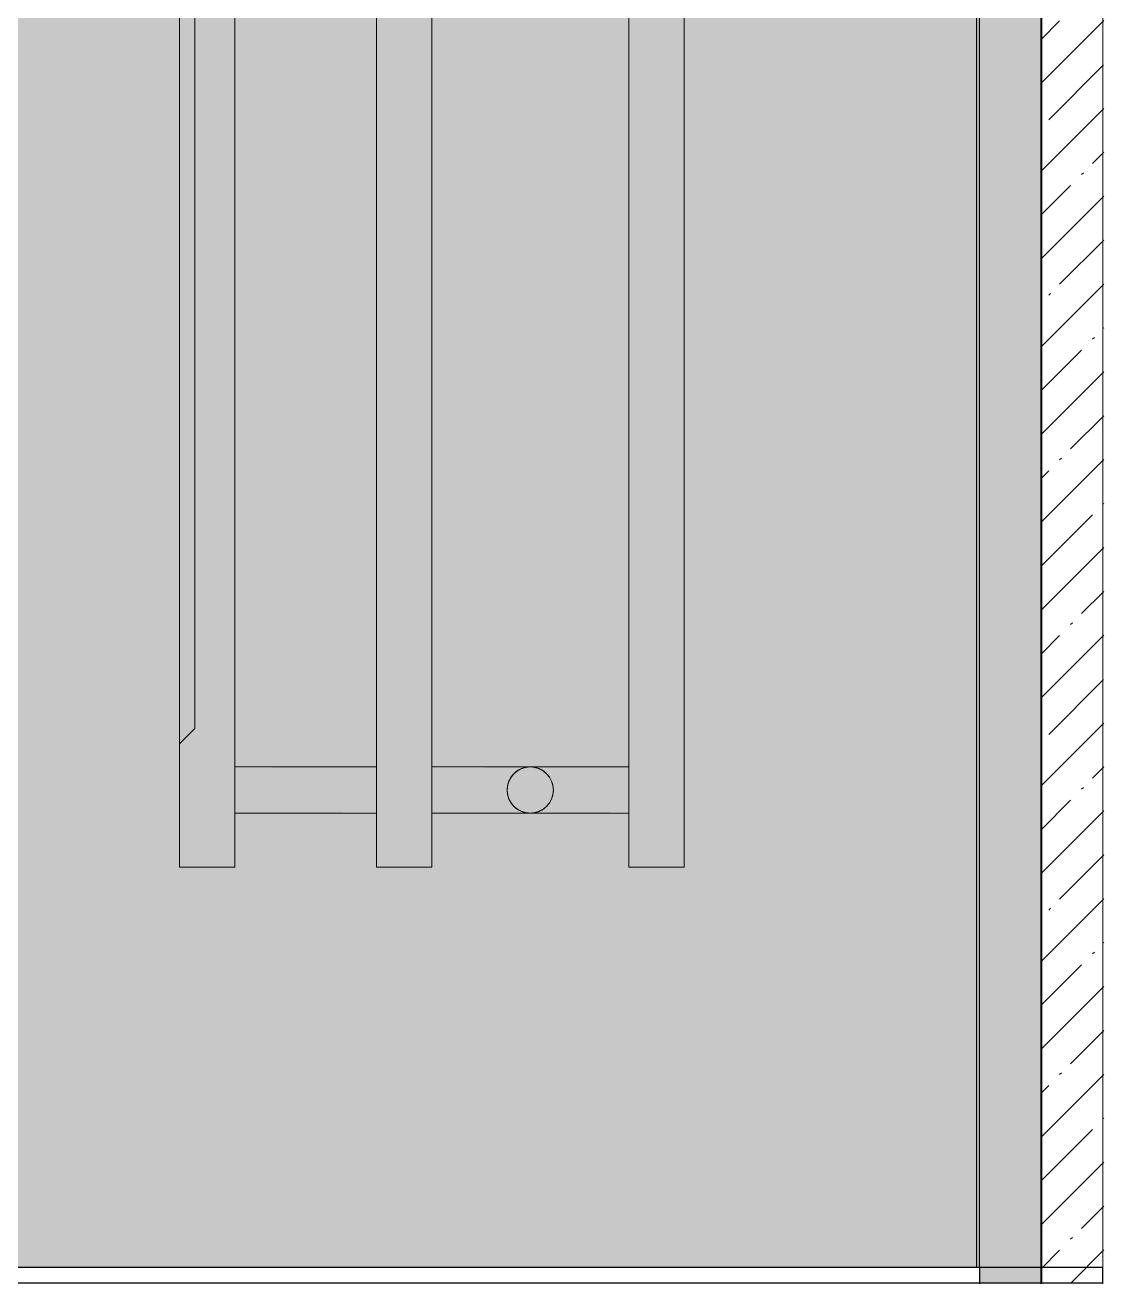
# Model space of a CAD drawing. Header units: millimetres. Extents: x 10189 to 74543, y -2532 to 10466.
# Drawn here: x 69923.7 to 70274.2, y 4194.7 to 4603.3 of the extents above; entities that cross this region are included whole.
import ezdxf

# ---------------------------------------------------------------- set-up
doc = ezdxf.new("R2010")
doc.units = ezdxf.units.MM
for name, color, linetype, lineweight in [('A-FLOR', 7, 'Continuous', 9), ('A-WALL', 7, 'Continuous', 9), ('A-WALL-PATT', 7, 'Continuous', 9), ('M-EQPM', 7, 'Continuous', 9)]:
    doc.layers.add(name, color=color, linetype=linetype, lineweight=lineweight)
for name, color, linetype, lineweight, true_color in [('A-FLOR-FNSH-1', 7, 'Continuous', 30, 0x3c3c3c), ('A-WALL-4', 7, 'Continuous', 30, 0x3c3c3c), ('A-WALL-5', 7, 'Continuous', 40, 0x3c3c3c), ('A-WALL-FNSH-3', 7, 'Continuous', 30, 0x3c3c3c), ('I-WALL-1', 7, 'Continuous', 9, 0x787878)]:
    doc.layers.add(name, color=color, linetype=linetype, lineweight=lineweight, true_color=true_color)
doc.layers.add('M-EQPM-1', color=7, linetype='Continuous', lineweight=9, true_color=0xe6e6e6, transparency=0.7)

# ---------------------------------------------------------------- blocks, each defined once
blk = doc.blocks.new('radiator_prado_classic_z_tip_30_po exemplyaru - Classic Z Тип 30-500-30677904-Развертка 2_02-2')
at = {"layer": 'M-EQPM-1'}
for points in [[(-396.56, 4330), (-382, 4330), (-382, 4830), (-400, 4830), (-400, 4790), (-395, 4785), (-395, 4375), (-400, 4370), (-400, 4330)], [(-318, 4330), (-318, 4830), (-336, 4830), (-336, 4330)], [(-236, 4330), (-236, 4830), (-254, 4830), (-254, 4330)], [(-400, 4370), (-395, 4375), (-395, 4785), (-400, 4790), (-400, 4376.79)], [(-278.77, 4353.03), (-278.66, 4353.81), (-278.76, 4353.06)], [(-280.64, 4349.77), (-279.97, 4350.62), (-280.59, 4349.84)]]:
    blk.add_hatch(color=256, dxfattribs=at).paths.add_polyline_path(points)
h = blk.add_hatch(color=256, dxfattribs=at)
h.paths.add_polyline_path([(-307.48, 4355), (-254, 4355), (-254, 4362.5), (-318, 4362.24), (-318, 4355)])
h.paths.add_polyline_path([(-336, 4355), (-336, 4362.5), (-382, 4362.24), (-382, 4355), (-337.18, 4355)])
h.paths.add_polyline_path([(-292.49, 4358.75), (-292.03, 4359.38), (-292.49, 4358.76)])
h.paths.add_polyline_path([(-293.23, 4356.97), (-292.96, 4357.65), (-293.23, 4356.98)])
h = blk.add_hatch(color=256, dxfattribs=at)
h.paths.add_polyline_path([(-278.77, 4356.97), (-278.77, 4357), (-278.77, 4356.98)])
h.paths.add_polyline_path([(-279.51, 4358.75), (-280.19, 4359.67), (-279.51, 4358.76)])
h = blk.add_hatch(color=256, dxfattribs=at)
h.paths.add_polyline_path([(-382, 4347.5), (-336, 4347.76), (-336, 4355), (-382, 4355), (-382, 4347.76)])
h.paths.add_polyline_path([(-279.5, 4347.5), (-254, 4347.76), (-254, 4355), (-318, 4355), (-318, 4347.5), (-284.06, 4347.5)])
h.paths.add_polyline_path([(-291.36, 4349.77), (-291.81, 4350.33), (-291.41, 4349.84)])
at = {"layer": 'M-EQPM'}
for p, q in [((-400, 4330), (-400, 4830)), ((-382, 4330), (-382, 4830)), ((-336, 4830), (-336, 4330)), ((-318, 4830), (-318, 4330)), ((-254, 4830), (-254, 4330)), ((-236, 4830), (-236, 4330)), ((-236, 4330), (-236, 4830)), ((-382, 4362.5), (-382, 4797.5)), ((-336, 4797.5), (-336, 4362.5)), ((-318, 4362.5), (-318, 4797.5)), ((-254, 4797.5), (-254, 4362.5)), ((-400, 4790), (-400, 4370)), ((-400, 4370), (-400, 4790)), ((-400, 4790), (-400, 4370)), ((-400, 4370), (-400, 4790)), ((-400, 4790), (-400, 4370)), ((-400, 4370), (-400, 4790)), ((-400, 4790), (-400, 4370)), ((-400, 4370), (-400, 4790)), ((-400, 4790), (-400, 4370)), ((-400, 4370), (-400, 4790)), ((-400, 4790), (-400, 4370)), ((-400, 4370), (-400, 4790)), ((-400, 4790), (-400, 4370)), ((-400, 4370), (-400, 4790)), ((-400, 4790), (-400, 4370)), ((-400, 4370), (-400, 4790)), ((-400, 4790), (-400, 4370)), ((-400, 4370), (-400, 4790)), ((-400, 4790), (-400, 4370)), ((-400, 4370), (-400, 4790)), ((-400, 4790), (-400, 4370)), ((-400, 4370), (-400, 4790)), ((-400, 4790), (-400, 4370)), ((-400, 4370), (-400, 4790)), ((-400, 4790), (-400, 4370)), ((-400, 4370), (-400, 4790)), ((-400, 4790), (-400, 4370)), ((-400, 4370), (-400, 4790)), ((-400, 4790), (-400, 4370)), ((-400, 4370), (-400, 4790)), ((-400, 4790), (-400, 4370)), ((-400, 4370), (-400, 4790)), ((-400, 4790), (-400, 4370)), ((-400, 4370), (-400, 4790)), ((-400, 4790), (-400, 4370)), ((-400, 4370), (-400, 4790)), ((-400, 4790), (-400, 4370)), ((-400, 4370), (-400, 4790)), ((-400, 4790), (-400, 4370)), ((-400, 4370), (-400, 4790)), ((-400, 4790), (-400, 4370)), ((-400, 4370), (-400, 4790)), ((-400, 4790), (-400, 4370)), ((-400, 4370), (-400, 4790)), ((-400, 4790), (-400, 4370)), ((-400, 4370), (-400, 4790)), ((-400, 4790), (-400, 4370)), ((-400, 4370), (-400, 4790)), ((-400, 4790), (-400, 4370)), ((-400, 4370), (-400, 4790)), ((-400, 4790), (-400, 4370)), ((-400, 4370), (-400, 4790)), ((-400, 4790), (-400, 4370)), ((-400, 4370), (-400, 4790)), ((-400, 4790), (-400, 4370)), ((-400, 4370), (-400, 4790)), ((-400, 4790), (-400, 4370)), ((-400, 4370), (-400, 4790)), ((-400, 4790), (-400, 4370)), ((-400, 4370), (-400, 4790)), ((-400, 4790), (-400, 4370)), ((-400, 4370), (-400, 4790)), ((-400, 4790), (-400, 4370)), ((-400, 4370), (-400, 4790)), ((-400, 4790), (-400, 4370)), ((-395, 4785), (-395, 4375)), ((-395, 4375), (-395, 4785)), ((-395, 4785), (-395, 4375)), ((-395, 4375), (-395, 4785)), ((-395, 4785), (-395, 4375)), ((-395, 4375), (-395, 4785)), ((-395, 4785), (-395, 4375)), ((-395, 4375), (-395, 4785)), ((-395, 4785), (-395, 4375)), ((-395, 4375), (-395, 4785)), ((-395, 4785), (-395, 4375)), ((-395, 4375), (-395, 4785)), ((-395, 4785), (-395, 4375)), ((-395, 4375), (-395, 4785)), ((-395, 4785), (-395, 4375)), ((-395, 4375), (-395, 4785)), ((-395, 4785), (-395, 4375)), ((-395, 4375), (-395, 4785)), ((-395, 4785), (-395, 4375)), ((-395, 4375), (-395, 4785)), ((-395, 4785), (-395, 4375)), ((-395, 4375), (-395, 4785)), ((-395, 4785), (-395, 4375)), ((-395, 4375), (-395, 4785)), ((-395, 4785), (-395, 4375)), ((-395, 4375), (-395, 4785)), ((-395, 4785), (-395, 4375)), ((-395, 4375), (-395, 4785)), ((-395, 4785), (-395, 4375)), ((-395, 4375), (-395, 4785)), ((-395, 4785), (-395, 4375)), ((-395, 4375), (-395, 4785)), ((-395, 4785), (-395, 4375)), ((-395, 4375), (-395, 4785)), ((-395, 4785), (-395, 4375)), ((-395, 4375), (-395, 4785)), ((-395, 4785), (-395, 4375)), ((-395, 4375), (-395, 4785)), ((-395, 4785), (-395, 4375)), ((-395, 4375), (-395, 4785)), ((-395, 4785), (-395, 4375)), ((-395, 4375), (-395, 4785)), ((-395, 4785), (-395, 4375)), ((-395, 4375), (-395, 4785)), ((-395, 4785), (-395, 4375)), ((-395, 4375), (-395, 4785)), ((-395, 4785), (-395, 4375)), ((-395, 4375), (-395, 4785)), ((-395, 4785), (-395, 4375)), ((-395, 4375), (-395, 4785)), ((-395, 4785), (-395, 4375)), ((-395, 4375), (-395, 4785)), ((-395, 4785), (-395, 4375)), ((-395, 4375), (-395, 4785)), ((-395, 4785), (-395, 4375)), ((-395, 4375), (-395, 4785)), ((-395, 4785), (-395, 4375)), ((-395, 4375), (-395, 4785)), ((-395, 4785), (-395, 4375)), ((-395, 4375), (-395, 4785)), ((-395, 4785), (-395, 4375)), ((-395, 4375), (-395, 4785)), ((-395, 4785), (-395, 4375)), ((-395, 4375), (-395, 4785)), ((-395, 4375), (-400, 4370)), ((-400, 4370), (-395, 4375)), ((-395, 4375), (-400, 4370)), ((-400, 4370), (-395, 4375)), ((-395, 4375), (-400, 4370)), ((-400, 4370), (-395, 4375)), ((-395, 4375), (-400, 4370)), ((-400, 4370), (-395, 4375)), ((-395, 4375), (-400, 4370)), ((-400, 4370), (-395, 4375)), ((-395, 4375), (-400, 4370)), ((-400, 4370), (-395, 4375)), ((-395, 4375), (-400, 4370)), ((-400, 4370), (-395, 4375)), ((-395, 4375), (-400, 4370)), ((-400, 4370), (-395, 4375)), ((-395, 4375), (-400, 4370)), ((-400, 4370), (-395, 4375)), ((-395, 4375), (-400, 4370)), ((-400, 4370), (-395, 4375)), ((-395, 4375), (-400, 4370)), ((-400, 4370), (-395, 4375)), ((-395, 4375), (-400, 4370)), ((-400, 4370), (-395, 4375)), ((-395, 4375), (-400, 4370)), ((-400, 4370), (-395, 4375)), ((-395, 4375), (-400, 4370)), ((-400, 4370), (-395, 4375)), ((-395, 4375), (-400, 4370)), ((-400, 4370), (-395, 4375)), ((-395, 4375), (-400, 4370)), ((-400, 4370), (-395, 4375)), ((-395, 4375), (-400, 4370)), ((-400, 4370), (-395, 4375)), ((-395, 4375), (-400, 4370)), ((-400, 4370), (-395, 4375)), ((-395, 4375), (-400, 4370)), ((-400, 4370), (-395, 4375)), ((-395, 4375), (-400, 4370)), ((-400, 4370), (-395, 4375)), ((-395, 4375), (-400, 4370)), ((-400, 4370), (-395, 4375)), ((-395, 4375), (-400, 4370)), ((-400, 4370), (-395, 4375)), ((-395, 4375), (-400, 4370)), ((-400, 4370), (-395, 4375)), ((-395, 4375), (-400, 4370)), ((-400, 4370), (-395, 4375)), ((-395, 4375), (-400, 4370)), ((-400, 4370), (-395, 4375)), ((-395, 4375), (-400, 4370)), ((-400, 4370), (-395, 4375)), ((-395, 4375), (-400, 4370)), ((-400, 4370), (-395, 4375)), ((-395, 4375), (-400, 4370)), ((-400, 4370), (-395, 4375)), ((-395, 4375), (-400, 4370)), ((-400, 4370), (-395, 4375)), ((-395, 4375), (-400, 4370)), ((-400, 4370), (-395, 4375)), ((-395, 4375), (-400, 4370)), ((-400, 4370), (-395, 4375)), ((-395, 4375), (-400, 4370)), ((-400, 4370), (-395, 4375)), ((-400, 4370), (-400, 4330)), ((-336, 4362.5), (-382, 4362.5)), ((-336, 4362.5), (-382, 4362.5)), ((-382, 4362.5), (-382, 4360.3)), ((-382, 4362.24), (-382, 4362.5)), ((-382, 4362.5), (-382, 4355)), ((-382, 4355), (-382, 4362.5)), ((-382, 4355), (-382, 4362.24)), ((-382, 4361.62), (-382, 4362.24)), ((-382, 4347.76), (-382, 4361.5)), ((-336, 4362.5), (-336, 4355)), ((-336, 4360.3), (-336, 4362.5)), ((-336, 4362.5), (-336, 4355)), ((-336, 4355), (-336, 4362.5)), ((-336, 4362.24), (-336, 4361.62)), ((-336, 4361.5), (-336, 4347.76)), ((-254, 4362.5), (-318, 4362.5)), ((-254, 4362.5), (-318, 4362.5)), ((-318, 4355), (-318, 4362.5)), ((-318, 4362.5), (-318, 4361.5)), ((-318, 4355), (-318, 4362.5)), ((-318, 4362.5), (-318, 4355)), ((-318, 4361.62), (-318, 4362.24)), ((-318, 4361.5), (-318, 4355)), ((-318, 4347.76), (-318, 4361.5)), ((-254, 4362.5), (-254, 4360.3)), ((-254, 4360.3), (-254, 4362.5)), ((-254, 4362.5), (-254, 4355)), ((-254, 4355), (-254, 4362.5)), ((-254, 4362.24), (-254, 4361.62)), ((-254, 4361.5), (-254, 4347.76)), ((-382, 4360.3), (-382, 4355)), ((-336, 4355), (-336, 4360.3)), ((-254, 4360.3), (-254, 4355)), ((-254, 4358.75), (-254, 4360.3)), ((-254, 4355), (-254, 4358.75)), ((-382, 4355), (-382, 4347.5)), ((-382, 4353.06), (-382, 4355)), ((-382, 4355), (-382, 4347.5)), ((-382, 4347.5), (-382, 4355)), ((-382, 4351.25), (-382, 4353.06)), ((-336, 4355), (-336, 4353.06)), ((-336, 4348.5), (-336, 4355)), ((-336, 4355), (-336, 4347.5)), ((-336, 4347.5), (-336, 4355)), ((-336, 4353.06), (-336, 4351.25)), ((-318, 4351.25), (-318, 4355)), ((-318, 4355), (-318, 4347.5)), ((-318, 4347.5), (-318, 4355)), ((-318, 4355), (-318, 4347.5)), ((-254, 4355), (-254, 4351.25)), ((-254, 4353.06), (-254, 4355)), ((-254, 4355), (-254, 4347.5)), ((-254, 4347.5), (-254, 4355)), ((-254, 4347.5), (-254, 4353.06)), ((-382, 4347.5), (-382, 4351.25)), ((-336, 4351.25), (-336, 4349.7)), ((-336, 4349.7), (-336, 4347.76)), ((-336, 4347.76), (-336, 4348.5)), ((-318, 4349.7), (-318, 4351.25)), ((-318, 4348.5), (-318, 4349.7)), ((-318, 4347.5), (-318, 4348.5)), ((-254, 4351.25), (-254, 4347.5)), ((-382, 4347.5), (-336, 4347.5)), ((-382, 4347.5), (-336, 4347.5)), ((-382, 4330), (-382, 4347.5)), ((-336, 4347.76), (-336, 4347.5)), ((-336, 4347.5), (-336, 4347.76)), ((-336, 4347.5), (-336, 4330)), ((-318, 4347.5), (-254, 4347.5)), ((-318, 4347.5), (-254, 4347.5)), ((-318, 4330), (-318, 4347.5)), ((-254, 4347.5), (-254, 4330)), ((-400, 4330), (-382, 4330)), ((-382, 4330), (-400, 4330)), ((-318, 4330), (-336, 4330)), ((-336, 4330), (-318, 4330)), ((-236, 4330), (-254, 4330)), ((-254, 4330), (-236, 4330))]:
    blk.add_line(p, q, dxfattribs=at)
for start, end in [(360, 180), (121.7079, 134.9944), (117.5681, 119.9952), (107.521, 117.2399), (105, 107.521), (90, 104.9955), (76.5707, 89.9955), (72.5045, 74.9952), (62.7177, 72.5045), (60, 62.4319), (45, 58.3183), (165, 195), (150, 164.4979), (136.379, 149.9349), (30.0651, 43.621), (15.5021, 30), (345, 15), (180, 0), (195.5021, 210), (330, 344.4979), (210.0651, 223.621), (225.0056, 238.2921), (240.0048, 242.7601), (242.7601, 252.479), (287.4955, 297.2823), (297.2823, 300), (301.6817, 315), (316.379, 329.9349), (252.479, 255), (255.0045, 270), (270.0045, 283.4293), (285.0048, 287.4955)]:
    blk.add_arc((-286, 4355), 7.5, start, end, dxfattribs=at)
for points, knots in [([(-291.44, 4360.16), (-291.35, 4360.26), (-291.15, 4360.46), (-290.74, 4360.82), (-290.31, 4361.14), (-289.88, 4361.43), (-289.43, 4361.68), (-288.63, 4362.06), (-287.44, 4362.41), (-286.48, 4362.5), (-286, 4362.5)], [0.4285714, 0.4285714, 0.4285714, 0.4285714, 0.4642857, 0.5, 0.5714286, 0.6071429, 0.6428571, 0.7142857, 0.8571429, 1, 1, 1, 1]), ([(-290.2, 4361.21), (-290.31, 4361.14), (-290.53, 4360.98), (-290.84, 4360.73), (-291.1, 4360.51), (-291.24, 4360.37), (-291.28, 4360.32)], [0.4285714, 0.4285714, 0.4285714, 0.4285714, 0.4642857, 0.5, 0.5357143, 0.5520145, 0.5520145, 0.5520145, 0.5520145]), ([(-289.69, 4361.53), (-289.75, 4361.5), (-289.92, 4361.4), (-290.1, 4361.28), (-290.2, 4361.21)], [0.37261382, 0.37261382, 0.37261382, 0.37261382, 0.39285714, 0.42857143, 0.42857143, 0.42857143, 0.42857143]), ([(-286, 4362.5), (-285.52, 4362.5), (-284.56, 4362.41), (-283.37, 4362.06), (-282.57, 4361.68), (-282.12, 4361.43), (-281.8, 4361.21), (-281.47, 4360.98), (-281.16, 4360.73), (-280.85, 4360.46), (-280.65, 4360.26), (-280.56, 4360.16)], [0, 0, 0, 0, 0.1428571, 0.2857143, 0.3571429, 0.3928571, 0.4285714, 0.4642857, 0.5, 0.5357143, 0.5714286, 0.5714286, 0.5714286, 0.5714286]), ([(-281.8, 4361.21), (-281.91, 4361.28), (-282.08, 4361.4), (-282.25, 4361.5), (-282.31, 4361.53)], [0.57142857, 0.57142857, 0.57142857, 0.57142857, 0.60714286, 0.62738618, 0.62738618, 0.62738618, 0.62738618]), ([(-280.72, 4360.32), (-280.76, 4360.37), (-280.91, 4360.51), (-281.17, 4360.74), (-281.4, 4360.92), (-281.52, 4361.01)], [0.44798555, 0.44798555, 0.44798555, 0.44798555, 0.46428571, 0.5, 0.54033344, 0.54033344, 0.54033344, 0.54033344]), ([(-293.23, 4357), (-293.27, 4356.84), (-293.34, 4356.52), (-293.46, 4355.86), (-293.49, 4355.35), (-293.5, 4355)], [0.8571429, 0.8571429, 0.8571429, 0.8571429, 0.8928571, 0.9285714, 1, 1, 1, 1]), ([(-293.5, 4355), (-293.49, 4355.35), (-293.45, 4355.86), (-293.34, 4356.52), (-293.27, 4356.84), (-293.23, 4357)], [0, 0, 0, 0, 0.0714286, 0.1071429, 0.1428571, 0.1428571, 0.1428571, 0.1428571]), ([(-278.5, 4355), (-278.51, 4355.35), (-278.55, 4355.86), (-278.66, 4356.52), (-278.73, 4356.84), (-278.77, 4357)], [0, 0, 0, 0, 0.0714286, 0.1071429, 0.1428571, 0.1428571, 0.1428571, 0.1428571]), ([(-278.77, 4357), (-278.73, 4356.84), (-278.66, 4356.52), (-278.55, 4355.86), (-278.51, 4355.35), (-278.5, 4355)], [0.8571429, 0.8571429, 0.8571429, 0.8571429, 0.8928571, 0.9285714, 1, 1, 1, 1]), ([(-293.5, 4355), (-293.49, 4354.65), (-293.46, 4354.14), (-293.34, 4353.48), (-293.27, 4353.16), (-293.23, 4353)], [0, 0, 0, 0, 0.0714286, 0.1071429, 0.1428571, 0.1428571, 0.1428571, 0.1428571]), ([(-293.23, 4353), (-293.27, 4353.16), (-293.34, 4353.48), (-293.45, 4354.14), (-293.49, 4354.65), (-293.5, 4355)], [0.8571429, 0.8571429, 0.8571429, 0.8571429, 0.8928571, 0.9285714, 1, 1, 1, 1]), ([(-278.77, 4353), (-278.73, 4353.16), (-278.66, 4353.48), (-278.55, 4354.14), (-278.51, 4354.65), (-278.5, 4355)], [0.8571429, 0.8571429, 0.8571429, 0.8571429, 0.8928571, 0.9285714, 1, 1, 1, 1]), ([(-278.5, 4355), (-278.51, 4354.65), (-278.55, 4354.14), (-278.66, 4353.48), (-278.73, 4353.16), (-278.77, 4353)], [0, 0, 0, 0, 0.0714286, 0.1071429, 0.1428571, 0.1428571, 0.1428571, 0.1428571]), ([(-286, 4347.5), (-286.48, 4347.5), (-287.44, 4347.59), (-288.63, 4347.94), (-289.43, 4348.32), (-289.88, 4348.57), (-290.2, 4348.79), (-290.53, 4349.02), (-290.84, 4349.27), (-291.15, 4349.54), (-291.35, 4349.74), (-291.44, 4349.84)], [0, 0, 0, 0, 0.1428571, 0.2857143, 0.3571429, 0.3928571, 0.4285714, 0.4642857, 0.5, 0.5357143, 0.5714286, 0.5714286, 0.5714286, 0.5714286]), ([(-291.28, 4349.68), (-291.24, 4349.63), (-291.1, 4349.49), (-290.83, 4349.26), (-290.61, 4349.08), (-290.49, 4348.99)], [0.44798555, 0.44798555, 0.44798555, 0.44798555, 0.46428571, 0.5, 0.54033633, 0.54033633, 0.54033633, 0.54033633]), ([(-290.2, 4348.79), (-290.1, 4348.71), (-289.88, 4348.57), (-289.43, 4348.32), (-289.09, 4348.16), (-288.85, 4348.06)], [0.5714286, 0.5714286, 0.5714286, 0.5714286, 0.6071429, 0.6428571, 0.7142857, 0.7142857, 0.7142857, 0.7142857]), ([(-280.56, 4349.84), (-280.65, 4349.74), (-280.85, 4349.54), (-281.26, 4349.18), (-281.69, 4348.86), (-282.12, 4348.57), (-282.57, 4348.32), (-283.37, 4347.94), (-284.56, 4347.59), (-285.52, 4347.5), (-286, 4347.5)], [0.4285714, 0.4285714, 0.4285714, 0.4285714, 0.4642857, 0.5, 0.5714286, 0.6071429, 0.6428571, 0.7142857, 0.8571429, 1, 1, 1, 1]), ([(-283.15, 4348.06), (-282.92, 4348.16), (-282.57, 4348.32), (-282.12, 4348.57), (-281.91, 4348.71), (-281.8, 4348.79)], [0.2857143, 0.2857143, 0.2857143, 0.2857143, 0.3571429, 0.3928571, 0.4285714, 0.4285714, 0.4285714, 0.4285714]), ([(-281.8, 4348.79), (-281.69, 4348.86), (-281.47, 4349.02), (-281.16, 4349.27), (-280.91, 4349.49), (-280.76, 4349.63), (-280.72, 4349.68)], [0.4285714, 0.4285714, 0.4285714, 0.4285714, 0.4642857, 0.5, 0.5357143, 0.5520145, 0.5520145, 0.5520145, 0.5520145])]:
    blk.add_open_spline(points, degree=3, knots=knots, dxfattribs=at)
for points in [[(-288.85, 4361.94), (-289.09, 4361.84), (-289.31, 4361.73), (-289.54, 4361.61)], [(-287.44, 4362.36), (-287.92, 4362.27), (-288.39, 4362.13), (-288.85, 4361.94)], [(-286, 4362.5), (-286.49, 4362.5), (-286.96, 4362.45), (-287.44, 4362.36)], [(-284.56, 4362.36), (-285.04, 4362.45), (-285.52, 4362.5), (-286, 4362.5)], [(-283.15, 4361.94), (-283.61, 4362.13), (-284.08, 4362.27), (-284.56, 4362.36)], [(-282.46, 4361.61), (-282.69, 4361.73), (-282.92, 4361.84), (-283.15, 4361.94)], [(-292.49, 4358.76), (-292.57, 4358.62), (-292.71, 4358.35), (-292.91, 4357.92), (-293.09, 4357.47), (-293.19, 4357.16), (-293.23, 4357)], [(-293.23, 4357), (-293.19, 4357.16), (-293.09, 4357.47), (-292.91, 4357.92), (-292.71, 4358.35), (-292.57, 4358.62), (-292.49, 4358.76)], [(-291.44, 4360.16), (-291.54, 4360.06), (-291.73, 4359.85), (-292, 4359.51), (-292.26, 4359.15), (-292.42, 4358.89), (-292.49, 4358.76)], [(-292.49, 4358.76), (-292.42, 4358.89), (-292.26, 4359.15), (-292, 4359.51), (-291.73, 4359.85), (-291.54, 4360.06), (-291.44, 4360.16)], [(-279.51, 4358.76), (-279.58, 4358.89), (-279.74, 4359.15), (-280, 4359.51), (-280.27, 4359.85), (-280.46, 4360.06), (-280.56, 4360.16)], [(-280.56, 4360.16), (-280.46, 4360.06), (-280.27, 4359.85), (-280, 4359.51), (-279.74, 4359.15), (-279.58, 4358.89), (-279.51, 4358.76)], [(-278.77, 4357), (-278.82, 4357.16), (-278.91, 4357.47), (-279.09, 4357.92), (-279.29, 4358.35), (-279.43, 4358.62), (-279.51, 4358.76)], [(-279.51, 4358.76), (-279.43, 4358.62), (-279.29, 4358.35), (-279.09, 4357.92), (-278.91, 4357.47), (-278.81, 4357.16), (-278.77, 4357)], [(-293.23, 4353), (-293.19, 4352.84), (-293.09, 4352.53), (-292.91, 4352.08), (-292.71, 4351.65), (-292.57, 4351.38), (-292.49, 4351.24)], [(-292.49, 4351.24), (-292.57, 4351.38), (-292.71, 4351.65), (-292.91, 4352.08), (-293.09, 4352.53), (-293.19, 4352.84), (-293.23, 4353)], [(-279.51, 4351.24), (-279.43, 4351.38), (-279.29, 4351.65), (-279.09, 4352.08), (-278.91, 4352.53), (-278.82, 4352.84), (-278.77, 4353)], [(-278.77, 4353), (-278.81, 4352.84), (-278.91, 4352.53), (-279.09, 4352.08), (-279.29, 4351.65), (-279.43, 4351.38), (-279.51, 4351.24)], [(-292.49, 4351.24), (-292.42, 4351.11), (-292.26, 4350.85), (-292, 4350.49), (-291.73, 4350.15), (-291.54, 4349.94), (-291.44, 4349.84)], [(-291.44, 4349.84), (-291.54, 4349.94), (-291.73, 4350.15), (-292, 4350.49), (-292.26, 4350.85), (-292.42, 4351.11), (-292.49, 4351.24)], [(-280.56, 4349.84), (-280.46, 4349.94), (-280.27, 4350.15), (-280, 4350.49), (-279.74, 4350.85), (-279.58, 4351.11), (-279.51, 4351.24)], [(-279.51, 4351.24), (-279.58, 4351.11), (-279.74, 4350.85), (-280, 4350.49), (-280.27, 4350.15), (-280.46, 4349.94), (-280.56, 4349.84)], [(-288.85, 4348.06), (-288.39, 4347.87), (-287.92, 4347.73), (-287.44, 4347.64)], [(-287.44, 4347.64), (-286.96, 4347.55), (-286.49, 4347.5), (-286, 4347.5)], [(-286, 4347.5), (-285.52, 4347.5), (-285.04, 4347.55), (-284.56, 4347.64)], [(-284.56, 4347.64), (-284.08, 4347.73), (-283.61, 4347.87), (-283.15, 4348.06)]]:
    blk.add_open_spline(points, degree=3, dxfattribs=at)

msp = doc.modelspace()

# ---------------------------------------------------------------- hatches: boundary and pattern name
at = {"layer": 'A-WALL-PATT'}
h = msp.add_hatch(color=256, dxfattribs=at)
h.paths.add_polyline_path([(70036.63, 4200), (70232.81, 4200), (70232.81, 5000), (70223.81, 5000), (70223.76, 5004), (69893.87, 5004), (69893.87, 5020), (70223.81, 5020), (70223.81, 7500), (70232.81, 7500), (70232.81, 7600), (62694.81, 7600), (62695.01, 4250), (63052.95, 4250), (63052.95, 6100), (64652.95, 6100), (64652.95, 5100), (69852.81, 5100), (69852.81, 4250), (69915.01, 4250), (69915.01, 4200)])
h.paths.add_polyline_path([(64672.81, 4250), (65932.81, 4250), (65932.81, 5060), (64672.81, 5060), (64672.81, 4263.44)])
h.paths.add_polyline_path([(65972.81, 4250), (67232.81, 4250), (67232.81, 5060), (65972.81, 5060), (65972.81, 4435.63)])
h.paths.add_polyline_path([(67272.81, 4250), (68532.81, 4250), (68532.81, 5060), (67272.81, 5060), (67272.81, 4316.08)])
h.paths.add_polyline_path([(68572.81, 4250), (69832.81, 4250), (69832.81, 5060), (68572.81, 5060), (68572.81, 4437.5)])
h.paths.add_polyline_path([(69909.87, 4300), (69893.87, 4300), (69893.87, 4970), (69909.87, 4970), (69909.87, 4316.08)])
h.paths.add_polyline_path([(70055.81, 4330), (70037.81, 4330), (70037.81, 4347.5), (69991.81, 4347.5), (69991.81, 4330), (69973.81, 4330), (69973.81, 4830), (69991.81, 4830), (69991.81, 4812.5), (70037.81, 4812.5), (70037.81, 4830), (70055.81, 4830), (70055.81, 4812.5), (70119.81, 4812.5), (70119.81, 4830), (70137.81, 4830), (70137.81, 4330), (70119.81, 4330), (70119.81, 4347.5), (70055.81, 4347.5), (70055.81, 4346.44)])
h.paths.add_polyline_path([(70055.81, 4362.5), (70119.81, 4362.5), (70119.81, 4797.5), (70055.81, 4797.5), (70055.81, 4376.79)])
h.paths.add_polyline_path([(70036.63, 4362.5), (70037.81, 4362.5), (70037.81, 4797.5), (69991.81, 4797.5), (69991.81, 4362.5), (70006.94, 4362.5)])
h.paths.add_polyline_path([(65226.69, 4459), (65116.17, 4459), (65116.17, 4541), (65269.17, 4541), (65269.17, 4459), (65252.67, 4459)])
h.paths.add_polyline_path([(66212.72, 4459), (66196.22, 4459), (66196.22, 4541), (66349.22, 4541), (66349.22, 4459), (66236.18, 4459)])
h.paths.add_polyline_path([(68433.32, 4459), (68296.68, 4459), (68296.68, 4541), (68449.68, 4541), (68449.68, 4459)])
h.paths.add_polyline_path([(65812.67, 4459), (65676.17, 4459), (65676.17, 4541), (65829.17, 4541), (65829.17, 4459), (65820.51, 4459)])
h.paths.add_polyline_path([(69664.3, 4459), (69576.8, 4459), (69576.8, 4541), (69729.8, 4541), (69729.8, 4459), (69680.34, 4459)])
h.paths.add_polyline_path([(67889.68, 4459), (67736.68, 4459), (67736.68, 4541), (67889.68, 4541), (67889.68, 4467.86)])
h.paths.add_polyline_path([(69027.14, 4459), (69016.68, 4459), (69016.68, 4541), (69169.68, 4541), (69169.68, 4459), (69082.18, 4459)])
h.paths.add_polyline_path([(66830, 4459), (66756.22, 4459), (66756.22, 4541), (66909.22, 4541), (66909.22, 4459), (66859.69, 4459)])
h.paths.add_polyline_path([(69048.18, 4497.5), (69049.43, 4497.83), (69050.35, 4498.75), (69050.68, 4500), (69050.35, 4501.25), (69049.43, 4502.17), (69048.18, 4502.5), (69046.93, 4502.17), (69046.02, 4501.25), (69045.68, 4500), (69046.02, 4498.75), (69046.93, 4497.83), (69047.53, 4497.59)])
h.paths.add_polyline_path([(65707.67, 4497.5), (65708.92, 4497.83), (65709.84, 4498.75), (65710.17, 4500), (65709.84, 4501.25), (65708.92, 4502.17), (65707.67, 4502.5), (65706.42, 4502.17), (65705.51, 4501.25), (65705.17, 4500), (65705.51, 4498.75), (65706.42, 4497.83), (65707.03, 4497.59)])
h.paths.add_polyline_path([(67839.18, 4497.5), (67840.43, 4497.83), (67841.35, 4498.75), (67841.68, 4500), (67841.35, 4501.25), (67840.43, 4502.17), (67839.18, 4502.5), (67837.93, 4502.17), (67837.02, 4501.25), (67836.68, 4500), (67837.02, 4498.75), (67837.93, 4497.83), (67838.53, 4497.59)])
h.paths.add_polyline_path([(66298.72, 4497.5), (66299.97, 4497.83), (66300.89, 4498.75), (66301.22, 4500), (66300.89, 4501.25), (66299.97, 4502.17), (66298.72, 4502.5), (66297.47, 4502.17), (66296.56, 4501.25), (66296.22, 4500), (66296.56, 4498.75), (66297.47, 4497.83), (66298.08, 4497.59)])
h.paths.add_polyline_path([(65778.67, 4497.5), (65779.92, 4497.83), (65780.84, 4498.75), (65781.17, 4500), (65780.84, 4501.25), (65779.92, 4502.17), (65778.67, 4502.5), (65777.42, 4502.17), (65776.51, 4501.25), (65776.17, 4500), (65776.51, 4498.75), (65777.42, 4497.83), (65778.03, 4497.59)])
h.paths.add_polyline_path([(67768.18, 4497.5), (67769.43, 4497.83), (67770.35, 4498.75), (67770.68, 4500), (67770.35, 4501.25), (67769.43, 4502.17), (67768.18, 4502.5), (67766.93, 4502.17), (67766.02, 4501.25), (67765.68, 4500), (67766.02, 4498.75), (67766.93, 4497.83), (67767.53, 4497.59)])
h.paths.add_polyline_path([(68328.18, 4497.5), (68329.43, 4497.83), (68330.35, 4498.75), (68330.68, 4500), (68330.35, 4501.25), (68329.43, 4502.17), (68328.18, 4502.5), (68326.93, 4502.17), (68326.02, 4501.25), (68325.68, 4500), (68326.02, 4498.75), (68326.93, 4497.83), (68327.53, 4497.59)])
h.paths.add_polyline_path([(66787.72, 4497.5), (66788.97, 4497.83), (66789.89, 4498.75), (66790.22, 4500), (66789.89, 4501.25), (66788.97, 4502.17), (66787.72, 4502.5), (66786.47, 4502.17), (66785.56, 4501.25), (66785.22, 4500), (66785.56, 4498.75), (66786.47, 4497.83), (66787.08, 4497.59)])
h.paths.add_polyline_path([(69119.18, 4497.5), (69120.43, 4497.83), (69121.35, 4498.75), (69121.68, 4500), (69121.35, 4501.25), (69120.43, 4502.17), (69119.18, 4502.5), (69117.93, 4502.17), (69117.02, 4501.25), (69116.68, 4500), (69117.02, 4498.75), (69117.93, 4497.83), (69118.53, 4497.59)])
h.paths.add_polyline_path([(69608.3, 4497.5), (69609.55, 4497.83), (69610.46, 4498.75), (69610.8, 4500), (69610.46, 4501.25), (69609.55, 4502.17), (69608.3, 4502.5), (69607.05, 4502.17), (69606.13, 4501.25), (69605.8, 4500), (69606.13, 4498.75), (69607.05, 4497.83), (69607.65, 4497.59)])
h.paths.add_polyline_path([(65147.67, 4497.5), (65148.92, 4497.83), (65149.84, 4498.75), (65150.17, 4500), (65149.84, 4501.25), (65148.92, 4502.17), (65147.67, 4502.5), (65146.42, 4502.17), (65145.51, 4501.25), (65145.17, 4500), (65145.51, 4498.75), (65146.42, 4497.83), (65147.03, 4497.59)])
h.paths.add_polyline_path([(68399.18, 4497.5), (68400.43, 4497.83), (68401.35, 4498.75), (68401.68, 4500), (68401.35, 4501.25), (68400.43, 4502.17), (68399.18, 4502.5), (68397.93, 4502.17), (68397.02, 4501.25), (68396.68, 4500), (68397.02, 4498.75), (68397.93, 4497.83), (68398.53, 4497.59)])
h.paths.add_polyline_path([(66227.72, 4497.5), (66228.97, 4497.83), (66229.89, 4498.75), (66230.22, 4500), (66229.89, 4501.25), (66228.97, 4502.17), (66227.72, 4502.5), (66226.47, 4502.17), (66225.56, 4501.25), (66225.22, 4500), (66225.56, 4498.75), (66226.47, 4497.83), (66227.08, 4497.59)])
h.paths.add_polyline_path([(69679.3, 4497.5), (69680.55, 4497.83), (69681.46, 4498.75), (69681.8, 4500), (69681.46, 4501.25), (69680.34, 4502.25), (69679.3, 4502.5), (69678.05, 4502.17), (69677.13, 4501.25), (69676.8, 4500), (69677.13, 4498.75), (69678.05, 4497.83), (69678.65, 4497.59)])
h.paths.add_polyline_path([(65218.67, 4497.5), (65219.92, 4497.83), (65220.84, 4498.75), (65221.17, 4500), (65220.84, 4501.25), (65219.92, 4502.17), (65218.67, 4502.5), (65217.42, 4502.17), (65216.51, 4501.25), (65216.17, 4500), (65216.51, 4498.75), (65217.42, 4497.83), (65218.03, 4497.59)])
h.paths.add_polyline_path([(66858.72, 4497.5), (66859.97, 4497.83), (66860.89, 4498.75), (66861.22, 4500), (66860.89, 4501.25), (66859.97, 4502.17), (66858.72, 4502.5), (66857.47, 4502.17), (66856.56, 4501.25), (66856.22, 4500), (66856.56, 4498.75), (66857.47, 4497.83), (66858.08, 4497.59)])
h.paths.add_polyline_path([(69138.18, 4497.5), (69139.43, 4497.83), (69140.35, 4498.75), (69140.68, 4500), (69140.35, 4501.25), (69139.43, 4502.17), (69138.18, 4502.5), (69136.93, 4502.17), (69136.02, 4501.25), (69135.68, 4500), (69136.02, 4498.75), (69136.93, 4497.83), (69137.53, 4497.59)])
h.paths.add_polyline_path([(65166.67, 4497.5), (65167.92, 4497.83), (65168.84, 4498.75), (65169.17, 4500), (65168.84, 4501.25), (65167.92, 4502.17), (65166.67, 4502.5), (65165.42, 4502.17), (65164.51, 4501.25), (65164.17, 4500), (65164.51, 4498.75), (65165.42, 4497.83), (65166.03, 4497.59)])
h.paths.add_polyline_path([(66246.72, 4497.5), (66247.97, 4497.83), (66248.89, 4498.75), (66249.22, 4500), (66248.89, 4501.25), (66247.97, 4502.17), (66246.72, 4502.5), (66245.47, 4502.17), (66244.56, 4501.25), (66244.22, 4500), (66244.56, 4498.75), (66245.47, 4497.83), (66246.08, 4497.59)])
h.paths.add_polyline_path([(69698.3, 4497.5), (69699.55, 4497.83), (69700.46, 4498.75), (69700.8, 4500), (69700.46, 4501.25), (69699.55, 4502.17), (69698.3, 4502.5), (69697.05, 4502.17), (69696.13, 4501.25), (69695.8, 4500), (69696.13, 4498.75), (69697.05, 4497.83), (69697.65, 4497.59)])
h.paths.add_polyline_path([(69627.3, 4497.5), (69628.55, 4497.83), (69629.46, 4498.75), (69629.8, 4500), (69629.46, 4501.25), (69628.55, 4502.17), (69627.3, 4502.5), (69626.05, 4502.17), (69625.13, 4501.25), (69624.8, 4500), (69625.13, 4498.75), (69626.05, 4497.83), (69626.65, 4497.59)])
h.paths.add_polyline_path([(66806.72, 4497.5), (66807.97, 4497.83), (66808.89, 4498.75), (66809.22, 4500), (66808.89, 4501.25), (66807.97, 4502.17), (66806.72, 4502.5), (66805.47, 4502.17), (66804.56, 4501.25), (66804.22, 4500), (66804.56, 4498.75), (66805.47, 4497.83), (66806.08, 4497.59)])
h.paths.add_polyline_path([(67787.18, 4497.5), (67788.43, 4497.83), (67789.35, 4498.75), (67789.68, 4500), (67789.35, 4501.25), (67788.43, 4502.17), (67787.18, 4502.5), (67785.93, 4502.17), (67785.02, 4501.25), (67784.68, 4500), (67785.02, 4498.75), (67785.93, 4497.83), (67786.53, 4497.59)])
h.paths.add_polyline_path([(66317.72, 4497.5), (66318.97, 4497.83), (66319.89, 4498.75), (66320.22, 4500), (66319.89, 4501.25), (66318.97, 4502.17), (66317.72, 4502.5), (66316.47, 4502.17), (66315.56, 4501.25), (66315.22, 4500), (66315.56, 4498.75), (66316.47, 4497.83), (66317.08, 4497.59)])
h.paths.add_polyline_path([(66877.72, 4497.5), (66878.97, 4497.83), (66879.89, 4498.75), (66880.22, 4500), (66879.89, 4501.25), (66878.97, 4502.17), (66877.72, 4502.5), (66876.47, 4502.17), (66875.56, 4501.25), (66875.22, 4500), (66875.56, 4498.75), (66876.47, 4497.83), (66877.08, 4497.59)])
h.paths.add_polyline_path([(67858.18, 4497.5), (67859.43, 4497.83), (67860.35, 4498.75), (67860.68, 4500), (67860.35, 4501.25), (67859.43, 4502.17), (67858.18, 4502.5), (67856.93, 4502.17), (67856.02, 4501.25), (67855.68, 4500), (67856.02, 4498.75), (67856.93, 4497.83), (67857.53, 4497.59)])
h.paths.add_polyline_path([(65797.67, 4497.5), (65798.92, 4497.83), (65799.84, 4498.75), (65800.17, 4500), (65799.84, 4501.25), (65798.92, 4502.17), (65797.67, 4502.5), (65796.42, 4502.17), (65795.51, 4501.25), (65795.17, 4500), (65795.51, 4498.75), (65796.42, 4497.83), (65797.03, 4497.59)])
h.paths.add_polyline_path([(69067.18, 4497.5), (69068.43, 4497.83), (69069.35, 4498.75), (69069.68, 4500), (69069.35, 4501.25), (69068.43, 4502.17), (69067.18, 4502.5), (69065.93, 4502.17), (69065.02, 4501.25), (69064.68, 4500), (69065.02, 4498.75), (69065.93, 4497.83), (69066.53, 4497.59)])
h.paths.add_polyline_path([(68347.18, 4497.5), (68348.43, 4497.83), (68349.35, 4498.75), (68349.68, 4500), (68349.35, 4501.25), (68348.43, 4502.17), (68347.18, 4502.5), (68345.93, 4502.17), (68345.02, 4501.25), (68344.68, 4500), (68345.02, 4498.75), (68345.93, 4497.83), (68346.53, 4497.59)])
h.paths.add_polyline_path([(65726.67, 4497.5), (65727.92, 4497.83), (65728.84, 4498.75), (65729.17, 4500), (65728.84, 4501.25), (65727.92, 4502.17), (65726.67, 4502.5), (65725.42, 4502.17), (65724.51, 4501.25), (65724.17, 4500), (65724.51, 4498.75), (65725.42, 4497.83), (65726.03, 4497.59)])
h.paths.add_polyline_path([(65237.67, 4497.5), (65238.92, 4497.83), (65239.84, 4498.75), (65240.17, 4500), (65239.84, 4501.25), (65238.92, 4502.17), (65237.67, 4502.5), (65236.42, 4502.17), (65235.51, 4501.25), (65235.17, 4500), (65235.51, 4498.75), (65236.42, 4497.83), (65237.03, 4497.59)])
h.paths.add_polyline_path([(68418.18, 4497.5), (68419.43, 4497.83), (68420.35, 4498.75), (68420.68, 4500), (68420.35, 4501.25), (68419.43, 4502.17), (68418.18, 4502.5), (68416.93, 4502.17), (68416.02, 4501.25), (68415.68, 4500), (68416.02, 4498.75), (68416.93, 4497.83), (68417.53, 4497.59)])
h.paths.add_polyline_path([(70233.81, 7600), (70233.81, 8080), (69852.81, 8080), (69852.81, 7650), (70232.81, 7650), (70232.81, 7600)])
at = {"layer": 'I-WALL-1'}
h = msp.add_hatch(dxfattribs=at)
h.set_pattern_fill('FP_23', color=256, style=0, pattern_type=2)
h.set_pattern_definition([(0, (70373.808, 0), (30.48, 7.62), [2.515, -20.345, 2.515, -20.345, -121.92]), (0, (70373.808, 0), (30.48, 7.62), [-45.72, 2.515, -43.205, 2.515, -20.345, -53.34]), (0, (70373.808, 0), (30.48, 7.62), [-114.3, 2.515, -12.725, 2.515, -35.585]), (120, (70385.238, 3.81), (-21.8391136, 22.586454), [2.515, -20.345, 2.515, -20.345, -121.92]), (120, (70385.238, 3.81), (-21.8391136, 22.586454), [-45.72, 2.515, -43.205, 2.515, -20.345, -53.34]), (120, (70385.238, 3.81), (-21.8391136, 22.586454), [-114.3, 2.515, -12.725, 2.515, -35.585]), (240, (70389.048, 19.05), (-8.6408864, -30.206454), [2.515, -20.345, 2.515, -20.345, -121.92]), (240, (70389.048, 19.05), (-8.6408864, -30.206454), [-45.72, 2.515, -43.205, 2.515, -20.345, -53.34]), (240, (70389.048, 19.05), (-8.6408864, -30.206454), [-114.3, 2.515, -12.725, 2.515, -35.585])])
h.paths.add_polyline_path([(70253.81, 4195), (70253.81, 5000), (70233.81, 5000), (70233.81, 4195)])
h.paths.add_polyline_path([(70253.81, 7500), (70253.81, 8080), (70233.81, 8080), (70233.81, 7500), (70244.47, 7500)])
h = msp.add_hatch(dxfattribs=at)
h.set_pattern_fill('FP_22', color=256, style=0, pattern_type=2)
h.set_pattern_definition([(45, (70373.808, 0), (-14.25598, 14.25598), []), (45, (70388.064, 0), (-14.25598, 14.25598), [25.202, -5.04, 0.8382, -4.202])])
h.paths.add_polyline_path([(70274.16, 4194.66), (70274.16, 5000), (70253.81, 5000), (70253.81, 4195), (70273.81, 4195), (70273.81, 4194.66)])

# ---------------------------------------------------------------- linework, layer by layer
at = {"layer": 'A-FLOR'}
for p in [(70273.81, 4194.66), (70273.81, 4195)]:
    msp.add_line(p, (70273.81, 4195), dxfattribs=at)
at = {"layer": 'A-FLOR-FNSH-1'}
for p, q in [((70273.81, 4200), (62673.26, 4200)), ((70273.81, 4195), (70273.81, 4200)), ((62673.26, 4195), (70273.81, 4195))]:
    msp.add_line(p, q, dxfattribs=at)
at = {"layer": 'A-WALL'}
msp.add_line((70273.81, 5000), (70273.81, 4194.66), dxfattribs=at)
at = {"layer": 'A-WALL-4'}
msp.add_line((70233.81, 4200), (70233.81, 4194.66), dxfattribs=at)
at = {"layer": 'A-WALL-5'}
msp.add_line((70253.81, 5000), (70253.81, 4194.66), dxfattribs=at)
at = {"layer": 'A-WALL-FNSH-3'}
for p, q in [((70232.81, 5000), (70232.81, 4200)), ((70233.81, 4200), (70233.81, 5000))]:
    msp.add_line(p, q, dxfattribs=at)

# ---------------------------------------------------------------- block references
at = {"layer": 'M-EQPM'}
msp.add_blockref('radiator_prado_classic_z_tip_30_po exemplyaru - Classic Z Тип 30-500-30677904-Развертка 2_02-2', (70373.81, 0), dxfattribs=at)

doc.saveas('drawing.dxf')
